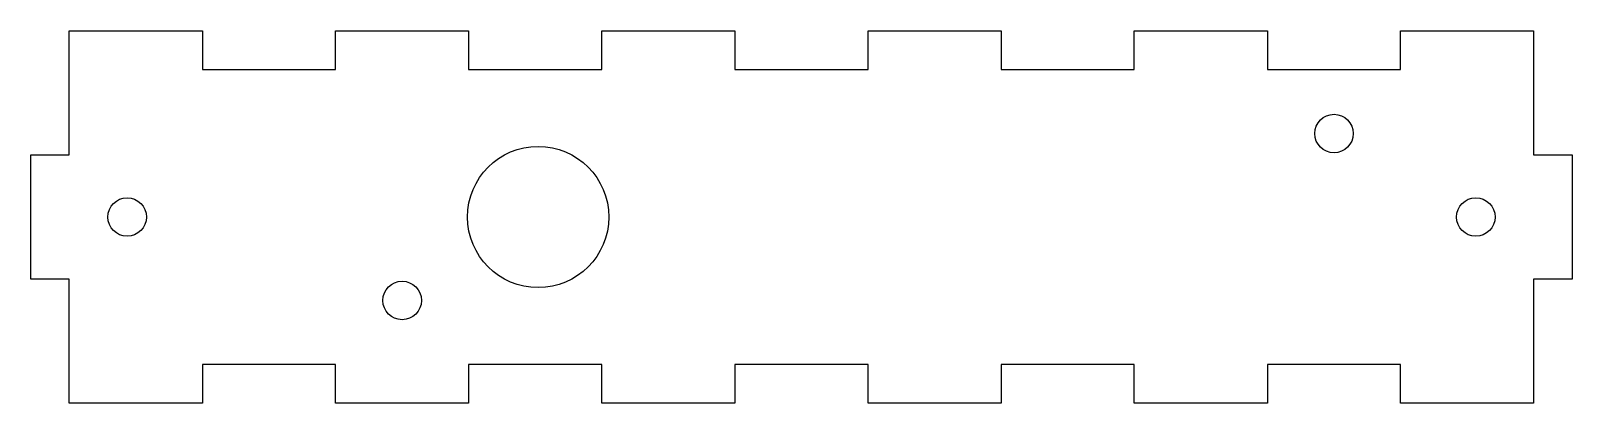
# Model space of a CAD drawing. Extents: x -60 to 60, y 3 to 32.
import ezdxf

# ---------------------------------------------------------------- set-up
doc = ezdxf.new("R2010")
doc.units = 0
doc.layers.add('VISIBLE', color=7, linetype='CONTINUOUS')

msp = doc.modelspace()

# ---------------------------------------------------------------- linework, layer by layer
at = {"layer": 'VISIBLE'}
for p, q in [((-57.41, 32), (-47.05, 32)), ((-57.41, 22.33), (-57.41, 32)), ((-47.05, 32), (-47.05, 29)), ((-36.68, 32), (-26.32, 32)), ((-36.68, 29), (-36.68, 32)), ((-26.32, 32), (-26.32, 29)), ((-15.96, 32), (-5.59, 32)), ((-15.96, 29), (-15.96, 32)), ((-5.59, 32), (-5.59, 29)), ((4.77, 32), (15.14, 32)), ((4.77, 29), (4.77, 32)), ((15.14, 32), (15.14, 29)), ((25.5, 32), (35.86, 32)), ((25.5, 29), (25.5, 32)), ((35.86, 32), (35.86, 29)), ((46.23, 32), (56.59, 32)), ((46.23, 29), (46.23, 32)), ((56.59, 32), (56.59, 22.33)), ((-47.05, 29), (-36.68, 29)), ((-26.32, 29), (-15.96, 29)), ((-5.59, 29), (4.77, 29)), ((15.14, 29), (25.5, 29)), ((35.86, 29), (46.23, 29)), ((-60.41, 22.33), (-57.41, 22.33)), ((-60.41, 12.67), (-60.41, 22.33)), ((56.59, 22.33), (59.59, 22.33)), ((59.59, 22.33), (59.59, 12.67)), ((-57.41, 12.67), (-60.41, 12.67)), ((-57.41, 3), (-57.41, 12.67)), ((56.59, 12.67), (56.59, 3)), ((59.59, 12.67), (56.59, 12.67)), ((-47.05, 6), (-47.05, 3)), ((-36.68, 6), (-47.05, 6)), ((-36.68, 3), (-36.68, 6)), ((-26.32, 6), (-26.32, 3)), ((-15.96, 6), (-26.32, 6)), ((-15.96, 3), (-15.96, 6)), ((-5.59, 6), (-5.59, 3)), ((4.77, 6), (-5.59, 6)), ((4.77, 3), (4.77, 6)), ((15.14, 6), (15.14, 3)), ((25.5, 6), (15.14, 6)), ((25.5, 3), (25.5, 6)), ((35.86, 6), (35.86, 3)), ((46.23, 6), (35.86, 6)), ((46.23, 3), (46.23, 6)), ((-47.05, 3), (-57.41, 3)), ((-26.32, 3), (-36.68, 3)), ((-5.59, 3), (-15.96, 3)), ((15.14, 3), (4.77, 3)), ((35.86, 3), (25.5, 3)), ((56.59, 3), (46.23, 3))]:
    msp.add_line(p, q, dxfattribs=at)
for centre, radius in [((41.05, 24), 1.5), ((-20.91, 17.5), 5.5), ((-52.91, 17.5), 1.5), ((52.09, 17.5), 1.5), ((-31.5, 11), 1.5)]:
    msp.add_circle(centre, radius, dxfattribs=at)

doc.saveas('drawing.dxf')
